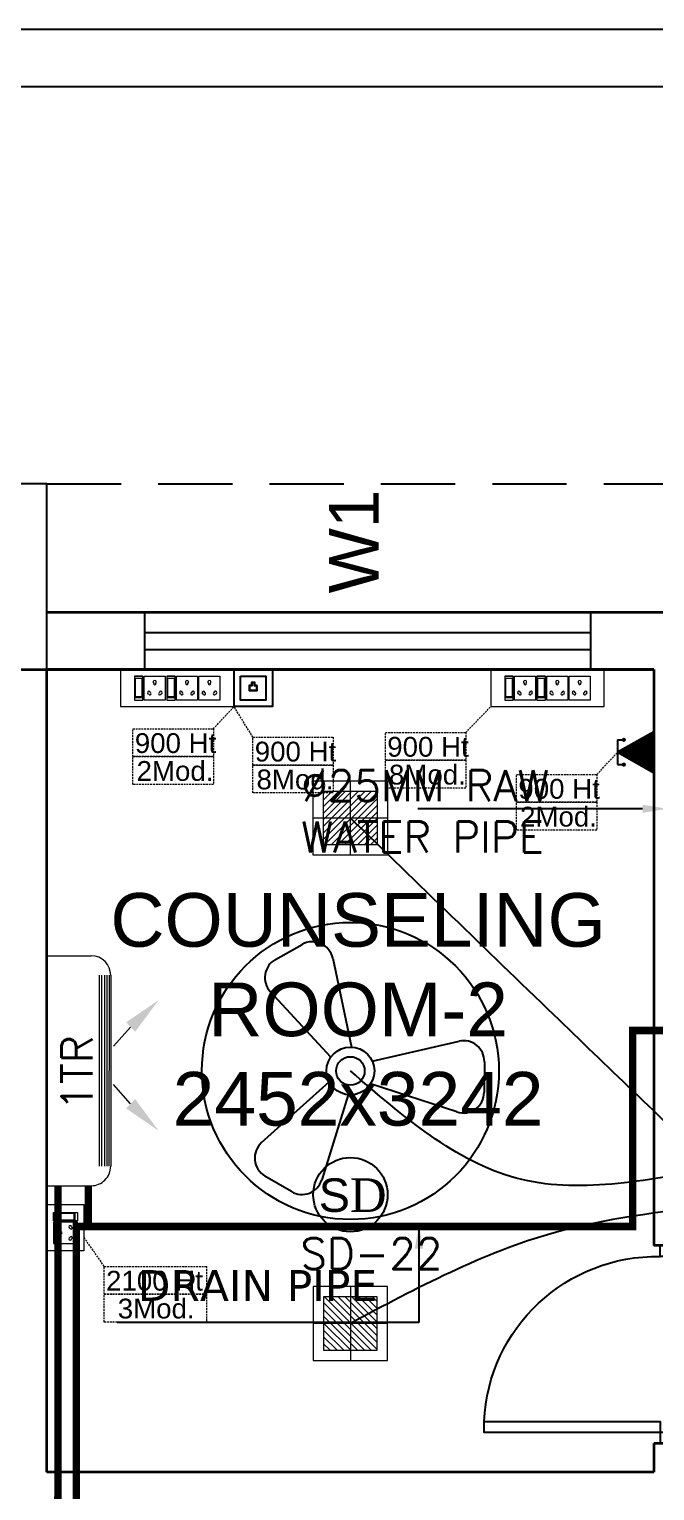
# Model space of a CAD drawing. Extents: x 3550807 to 4078732, y -628171 to -515859.
# Drawn here: x 3672218 to 3674746, y -594524 to -588620 of the extents above; entities that cross this region are included whole.
import ezdxf
from ezdxf import colors
from ezdxf.entities.mleader import LeaderData, LeaderLine
from ezdxf.math import Vec2, Vec3

# ---------------------------------------------------------------- set-up
doc = ezdxf.new("R2010")
doc.units = 0
doc.header["$LTSCALE"] = 6
doc.header["$MEASUREMENT"] = 0
for name, pattern in [('1', [0]), ('CONTINU', [0]), ('DASHED2', [0.375, 0.25, -0.125]), ('HIDDEN', [0.375, 0.25, -0.125])]:
    doc.linetypes.add(name, pattern=pattern)
doc.layers.get('0').update_dxf_attribs({"linetype": 'CONTINUOUS'})
for name, color, linetype in [('24W RAW POWER', 1, 'CONTINUOUS'), ('24W UPS POWER LIGHT', 5, 'CONTINUOUS'), ('AC-AHU', 7, 'CONTINUOUS'), ('Chajja', 7, 'CONTINUOUS'), ('COL', 5, 'CONTINUOUS'), ('DIM', 7, 'CONTINUOUS'), ('DOOR', 44, 'CONTINUOUS'), ('ELE-1200MM CEILINGFAN', 6, 'CONTINUOUS'), ('ELE-8M 6-16A UPS SOCKET', 223, 'CONTINUOUS'), ('ELE-TEL POINT', 4, 'CONTINUOUS'), ('ELE.LAN POINT', 3, 'CONTINUOUS'), ('FA-FIRE TEXT', 7, 'CONTINUOUS'), ('HVAC_HI_WALL_1TR', 1, 'CONTINUOUS'), ('JOINERY', 7, 'CONTINUOUS'), ('M HVAC HIGH WALL UNIT', 3, 'CONTINUOUS'), ('MEP_HVAC_DRAIN_PIPE', 7, 'CONTINUOUS'), ('MEP_HVAC_TEXT', 7, 'CONTINUOUS'), ('PL-RA WATER SUPPLY PIPE', 100, 'CONTINUOUS'), ('TEXT', 5, 'CONTINUOUS'), ('Window', 161, 'CONTINUOUS')]:
    doc.layers.add(name, color=color, linetype=linetype)
doc.layers.add('CFT_LOOPING', color=7, linetype='1', lineweight=0, true_color=0xd6d600)
for name, color, linetype, lineweight in [('ELE-24W EMERGENCY  LED LIGHT', 5, 'CONTINUOUS', 18), ('ELE-24W LED LIGHT', 1, 'CONTINUOUS', 18), ('ELE-2NOS OF 6-16 RAW POWER SOCKET', 1, 'CONTINUOUS', 20), ('ELE-3NOS 6-16A POWER SOCKET', 5, 'CONTINUOUS', 25), ('ELE. 2N0S OF 6-16 UPS SOCKETS', 191, 'CONTINUOUS', 15), ('FA-BELOW SMOKE DERECTOR', 1, 'CONTINUOUS', 25), ('MEP_HVAC_VRF_COPPER_PIPE', 6, 'CONTINUOUS', 9), ('WALL', 10, 'CONTINUOUS', 35)]:
    doc.layers.add(name, color=color, linetype=linetype, lineweight=lineweight)
doc.layers.add('ELE-6A AC SOCKET', color=7, linetype='CONTINUOUS', true_color=0x00ceb6)
doc.layers.add('ELE-LIGHTING WIRING', color=7, linetype='CONTINUOUS', true_color=0x63d7b6)
doc.styles.add('ARIAL', font='arial.ttf')
doc.styles.add('PDF Times New Roman', font='times.ttf')
doc.styles.add('ROMANS', font='romans.shx')
doc.styles.get("Standard").update_dxf_attribs({"font": 'SIMPLEX'})
doc.styles.add('VERDANA', font='verdana.ttf')
doc.dimstyles.new('TEXT', dxfattribs={"dimscale": 0, "dimtxt": 500, "dimasz": 100, "dimexe": 75, "dimexo": 100, "dimgap": 50, "dimtad": 0, "dimdec": 0, "dimzin": 0, "dimdsep": 46, "dimtxsty": 'ARIAL', "dimblk": 'OBLIQUE', "dimcen": 0.09, "dimdle": 100, "dimclrd": 256, "dimclre": 256, "dimclrt": 6, "dimadec": 0, "dimazin": 0, "dimtfac": 1, "dimtdec": 0, "dimtofl": 0, "dimtmove": 2, "dimatfit": 3, "dimfxl": 0, "dimfrac": 2, "dimtolj": 1, "dimtzin": 0, "dimarcsym": 0})

# ---------------------------------------------------------------- blocks, each defined once
blk = doc.blocks.new('Z$W@#1841')
at = {"layer": 'DOOR', "color": 8}
blk.add_lwpolyline([(482.4958492562516, 633.1520239433992), (482.4958492562516, -167.4081328623782), (532.9958492040975, -167.4081328623782), (532.9958492040975, 633.1520239433992)], close=True, dxfattribs=at)
for points in [[(-254.0643076240316, -217.9081328102244), (-267.56430760168, -217.9081328102244), (-267.56430760168, -167.4081328623784), (-317.2842284537333, -167.4081328623784), (-317.2842284537333, -267.4081327133668), (-267.56430760168, -267.4081327133668), (-267.56430760168, -265.1581327170921, 0.4142135623730951), (-256.3143076203064, -253.9081327357186), (-254.0643076240317, -253.9081327357186)], [(519.4958492264492, -217.9081328102242), (532.9958492040975, -217.9081328102242), (532.9958492040975, -167.4081328623782), (582.7157700561507, -167.4081328623782), (582.7157700561507, -267.4081327133666), (532.9958492040975, -267.4081327133666), (532.9958492040975, -265.1581327170919, -0.4142135623730951), (521.7458492227239, -253.9081327357184), (519.4958492264492, -253.9081327357184)]]:
    blk.add_lwpolyline(points, format="xyb", close=True, dxfattribs=at)
blk.add_arc((518.3991009487806, -152.1393686359187), 786.1117062741538, 92.61772036991374, 181.1129344054778, dxfattribs=at)
blk = doc.blocks.new('24w led light')
at = {"layer": 'ELE-24W LED LIGHT', "color": 1, "lineweight": 0}
for p, q in [((159.0000000012145, 158.9999999986694), (-159.9999999987274, 159.0000000012225)), ((-159.9999999987274, 159.0000000012225), (-160.0000000012806, -159.9999999987194)), ((-0.5000000012805742, -159.999999999996), (-0.4999999987274407, 158.999999999946)), ((158.9999999987194, -160.0000000012726), (159.0000000012145, 158.9999999986694)), ((114.5367849160933, 114.5367849143026), (-115.5367849143026, 114.5367849161594)), ((-115.5367849143026, 114.5367849161594), (-115.5367849161594, -115.5367849143526)), ((110.1664341049445, -115.5367849160353), (-115.5367849143606, 110.1664341068094)), ((81.97055120514068, -115.5367849159193), (-115.5367849145927, 81.97055120700553)), ((114.5367849144106, -91.7112528255815), (-91.71125282390676, 114.5367849159273)), ((114.5367849147007, -63.51536992577766), (-63.51536992410293, 114.5367849156952)), ((114.5367849149328, -35.31948702603185), (-35.31948702429909, 114.5367849155211)), ((114.5367849151069, -7.123604126228013), (-7.123604124495255, 114.536784915289)), ((114.536784915339, 21.07227877357582), (21.07227877536661, 114.5367849150569)), ((114.5367849155711, 49.26816167332163), (49.26816167511242, 114.5367849148248)), ((114.5367849158032, 77.46404457312546), (77.46404457497428, 114.5367849145927)), ((114.5367849160353, 105.6599274730454), (105.6599274747201, 114.5367849143606)), ((114.5367849142945, -115.5367849162094), (114.5367849160933, 114.5367849143026)), ((53.77466830533685, -115.5367849157452), (-115.5367849147668, 53.77466830725971)), ((25.57878540547499, -115.536784915397), (-115.5367849150569, 25.57878540745588)), ((-160.000000000004, -0.4999999987194258), (158.999999999996, -0.5000000012725593)), ((-2.617097494328851, -115.5367849151649), (-115.536784915231, -2.617097492464012)), ((-30.81298039413269, -115.5367849150489), (-115.5367849154631, -30.81298039220982)), ((-59.00886329393652, -115.5367849148168), (-115.5367849156952, -59.00886329212971)), ((-87.20474619374036, -115.5367849144686), (-115.5367849159273, -87.20474619181749)), ((-115.4006290935442, -115.5367849142945), (-115.5367849161594, -115.4006290915633)), ((-115.5367849161594, -115.5367849143526), (114.5367849142945, -115.5367849162094)), ((-160.0000000012806, -159.9999999987194), (158.9999999987194, -160.0000000012726))]:
    blk.add_line(p, q, dxfattribs=at)
blk = doc.blocks.new('A$C07FB25EA')
at = {"layer": 'ELE-1200MM CEILINGFAN', "color": 3}
for p, q in [((6.532776267500593, 13.36735990063607), (9.466628320107704, 11.64112324596863)), ((0.2555713899018883, 2.637343919337582), (3.168330920685548, 12.07415516399124)), ((9.838218455632159, 7.943537505430868), (2.358767898105725, 1.207109641702118)), ((-11.7984145034352, 4.548378357842012), (-2.224771563924151, 1.439198100535577)), ((-14.84286138923198, -1.026129745423532), (-14.81482261964993, 2.37777899041248)), ((-2.411792527615034, -1.097340643536882), (-12.04069056159642, -3.293222517087997)), ((2.156221137716784, -1.540003275806157), (8.872359640910874, -8.780932646906876)), ((1.960196047803038, -12.49191586327652), (-0.1339963341779367, -2.646307742243152)), ((8.31008512173139, -12.34123015521618), (5.348194299542229, -14.01890223638475))]:
    blk.add_line(p, q, dxfattribs=at)
at = {"layer": 'ELE-1200MM CEILINGFAN', "color": 5, "ltscale": 10}
blk.add_circle((0, 0), 16.44920765180997, dxfattribs=at)
at = {"layer": 'ELE-1200MM CEILINGFAN', "color": 3}
for radius in [2.649698036423876, 1.57768634052507]:
    blk.add_circle((0, 0), radius, dxfattribs=at)
for centre, radius, start, end in [((5.364932230608247, 11.38253260855709), 2.302911, 59.52805232013018, 162.5228544712673), ((8.29878428322263, 9.656295953875087), 2.302911, 311.9493309576654, 59.52805232013018), ((-12.51198974412546, 2.358810032856127), 2.302911000000001, 71.9493309579858, 179.5280523201116), ((-12.54002851371843, -1.045098702990799), 2.302911000000001, 179.5280523201116, 282.5228544713182), ((7.175096283113817, -10.33743390556629), 2.302911000000001, 299.5280523201873, 42.52285447146621), ((4.213205460910103, -12.01510598673485), 2.302911000000001, 191.9493309577734, 299.5280523201873)]:
    blk.add_arc(centre, radius, start, end, dxfattribs=at)
blk = doc.blocks.new('24w led emeregency')
at = {"layer": 'ELE-24W EMERGENCY  LED LIGHT'}
h = blk.add_hatch(dxfattribs=at)
h.set_pattern_fill('ANSI31', scale=166.666666666665, style=0)
h.set_pattern_definition([(45, (0, 0), (-14.73139127471959, 14.7313912747196), [])])
h.paths.add_polyline_path([(-115.397401795839, -115.397401795839), (-115.397401795839, 115.397401795839), (115.397401795839, 115.397401795839), (115.397401795839, -115.397401795839)])
at = {"layer": 'ELE-24W EMERGENCY  LED LIGHT', "color": 5}
for p, q in [((0, 160), (0, -160)), ((-160, 0), (160, 0))]:
    blk.add_line(p, q, dxfattribs=at)
for points in [[(-160, -160), (-160, 160), (160, 160), (160, -160)], [(-115.397401795839, -115.397401795839), (-115.397401795839, 115.397401795839), (115.397401795839, 115.397401795839), (115.397401795839, -115.397401795839)]]:
    blk.add_lwpolyline(points, close=True, dxfattribs=at)
blk = doc.blocks.new('543WYH')
at = {"layer": 'ELE-2NOS OF 6-16 RAW POWER SOCKET', "color": 30, "linetype": 'ByBlock'}
for p, q in [((-123.5217769169249, -56.96345380821731), (-123.5217769169249, -90.77214946039021)), ((-26.47829865571111, -56.96345380821731), (-123.5217769169249, -56.96345380821731)), ((-26.47829865571111, -56.96345380821731), (-123.5217769169249, -56.96345380821731)), ((-26.47829865571111, -56.96345380821731), (-26.47829865571111, -90.77214946039021)), ((-26.47829865571111, -90.77214946039021), (-26.47829865571111, -56.96345380821731)), ((-123.5217769169249, -90.77214946039021), (-26.47829865571111, -90.77214946039021)), ((-123.5217769169249, -96.40693206898868), (-26.47829865571111, -96.40693206898868)), ((-123.5217769169249, -181.4217434299644), (-123.5217769169249, -96.40693206898868)), ((-112.9565595253371, -59.78084511263296), (-112.9565595253371, -87.95475815609097)), ((-37.04351604729891, -59.78084511263296), (-112.9565595253371, -59.78084511263296)), ((-112.9565595253371, -87.95475815609097), (-37.04351604729891, -87.95475815609097)), ((-109.5756899602711, -59.78084511263296), (-109.5756899602711, -87.95475815609097)), ((-37.04351604729891, -87.95475815609097), (-37.04351604729891, -59.78084511263296)), ((-26.47829865571111, -96.40693206898868), (-26.47829865571111, -181.4217434299644)), ((-26.47829865571111, -181.4217434299644), (-123.5217769169249, -181.4217434299644)), ((-123.5217769169249, -187.0565260385629), (-123.5217769169249, -220.8652216907358)), ((-26.47829865571111, -187.0565260385629), (-123.5217769169249, -187.0565260385629)), ((-26.47829865571111, -187.0565260385629), (-123.5217769169249, -187.0565260385629)), ((-123.5217769169249, -220.8652216907358), (-26.47829865571111, -220.8652216907358)), ((-123.5217769169249, -311.5148156604264), (-123.5217769169249, -226.5000042994507)), ((-123.5217769169249, -226.5000042994507), (-26.47829865571111, -226.5000042994507)), ((-112.9565595253371, -189.8739173429785), (-112.9565595253371, -218.047830386553)), ((-37.04351604729891, -189.8739173429785), (-112.9565595253371, -189.8739173429785)), ((-112.9565595253371, -218.047830386553), (-37.04351604729891, -218.047830386553)), ((-109.5756899602711, -189.8739173429785), (-109.5756899602711, -218.047830386553)), ((-37.04351604729891, -218.047830386553), (-37.04351604729891, -189.8739173429785)), ((-26.47829865571111, -187.0565260385629), (-26.47829865571111, -220.8652216907358)), ((-26.47829865571111, -220.8652216907358), (-26.47829865571111, -187.0565260385629)), ((-26.47829865571111, -226.5000042994507), (-26.47829865571111, -311.5148156604264)), ((-26.47829865571111, -311.5148156604264), (-123.5217769169249, -311.5148156604264)), ((-123.5217769169249, -402.164409630117), (-123.5217769169249, -317.1495982691413)), ((-123.5217769169249, -317.1495982691413), (-26.47829865571111, -317.1495982691413)), ((-26.47829865571111, -317.1495982691413), (-26.47829865571111, -402.164409630117)), ((-26.47829865571111, -402.164409630117), (-123.5217769169249, -402.164409630117))]:
    blk.add_line(p, q, dxfattribs=at)
blk.add_lwpolyline([(-150.0000377865508, -4.299450665712357e-06), (-150.0000377865508, -459.1278591387672), (-3.778655081987381e-05, -459.1278591387672), (-3.778655081987381e-05, -4.299450665712357e-06)], close=True, dxfattribs=at)
for centre, radius, start, end in [((-97.86541882064193, -119.1818274246762), 4.600757324911249, 112.6838099348948, 345.0951366623098), ((-93.9430803344585, -114.6872336358065), 5.702069884254543, 275.2689128867673, 182.510033704047), ((-97.86541882064193, -158.6468480741605), 4.600757324911249, 14.90486333769024, 247.3161900656643), ((-93.9430803344585, -163.141441863263), 5.702069884254543, 177.489966295953, 84.73108711323273), ((-57.6623558755964, -138.914337749593), 4.216839631109748, 71.40311952469378, 288.5968804753062), ((-51.0442146747373, -138.914337749593), 6.616767067349747, 217.1583653105455, 142.8416346886511), ((-97.86541882064193, -249.2748996550217), 4.600757324911249, 112.6838099348948, 345.0951366609087), ((-97.86541882064193, -288.7399203048553), 4.600757324911249, 14.90486333909126, 247.3161900651052), ((-93.9430803344585, -244.780305866152), 5.702069884254543, 275.2689128867673, 182.5100337052157), ((-93.9430803344585, -293.234514093725), 5.702069884254543, 177.4899662947843, 84.73108711323273), ((-57.6623558755964, -269.0074099799385), 4.216839631109748, 71.40311952469378, 288.5968804753062), ((-51.0442146747373, -269.0074099799385), 6.616767067349747, 217.1583653105455, 142.8416346894545), ((-97.86541882064193, -339.9244936248288), 4.600757324911249, 112.6838099343357, 345.0951366623098), ((-93.9430803344585, -335.4298998358427), 5.702069884254543, 275.2689128867673, 182.5100337052157), ((-51.0442146747373, -359.6570039496291), 6.616767067349747, 217.1583653105455, 142.8416346894545), ((-97.86541882064193, -379.3895142744295), 4.600757324911249, 14.90486333769024, 247.3161900656643), ((-93.9430803344585, -383.8841080634156), 5.702069884254543, 177.4899662947843, 84.73108711323273), ((-57.6623558755964, -359.6570039496291), 4.216839631109748, 71.40311952469378, 288.5968804753062)]:
    blk.add_arc(centre, radius, start, end, dxfattribs=at)
blk = doc.blocks.new('543E')
at = {"layer": 'ELE. 2N0S OF 6-16 UPS SOCKETS', "color": 72, "linetype": 'ByBlock'}
for p, q in [((-123.5217769159935, -56.96349896851461), (-123.5217769159935, -90.77219462010544)), ((-26.47829865524545, -56.96349896851461), (-123.5217769159935, -56.96349896851461)), ((-26.47829865524545, -56.96349896851461), (-123.5217769159935, -56.96349896851461)), ((-26.47829865524545, -56.96349896851461), (-26.47829865524545, -90.77219462010544)), ((-26.47829865524545, -90.77219462010544), (-26.47829865524545, -56.96349896851461)), ((-123.5217769159935, -90.77219462010544), (-26.47829865524545, -90.77219462010544)), ((-123.5217769159935, -96.40697722870391), (-26.47829865524545, -96.40697722870391)), ((-123.5217769159935, -181.4217885899125), (-123.5217769159935, -96.40697722870391)), ((-112.9565595248714, -59.78089027281385), (-112.9565595248714, -87.9548033158062)), ((-37.04351604636759, -59.78089027281385), (-112.9565595248714, -59.78089027281385)), ((-112.9565595248714, -87.9548033158062), (-37.04351604636759, -87.9548033158062)), ((-109.5756899598055, -59.78089027281385), (-109.5756899598055, -87.9548033158062)), ((-37.04351604636759, -87.9548033158062), (-37.04351604636759, -59.78089027281385)), ((-26.47829865524545, -96.40697722870391), (-26.47829865524545, -181.4217885899125)), ((-26.47829865524545, -181.4217885899125), (-123.5217769159935, -181.4217885899125)), ((-123.5217769159935, -187.0565711985109), (-123.5217769159935, -220.8652668508003)), ((-26.47829865524545, -187.0565711985109), (-123.5217769159935, -187.0565711985109)), ((-26.47829865524545, -187.0565711985109), (-123.5217769159935, -187.0565711985109)), ((-123.5217769159935, -220.8652668508003), (-26.47829865524545, -220.8652668508003)), ((-123.5217769159935, -311.5148608206073), (-123.5217769159935, -226.5000494593987)), ((-123.5217769159935, -226.5000494593987), (-26.47829865524545, -226.5000494593987)), ((-112.9565595248714, -189.8739625028102), (-112.9565595248714, -218.047875546501)), ((-37.04351604636759, -189.8739625028102), (-112.9565595248714, -189.8739625028102)), ((-112.9565595248714, -218.047875546501), (-37.04351604636759, -218.047875546501)), ((-109.5756899598055, -189.8739625028102), (-109.5756899598055, -218.047875546501)), ((-37.04351604636759, -218.047875546501), (-37.04351604636759, -189.8739625028102)), ((-26.47829865524545, -187.0565711985109), (-26.47829865524545, -220.8652668508003)), ((-26.47829865524545, -220.8652668508003), (-26.47829865524545, -187.0565711985109)), ((-26.47829865524545, -226.5000494593987), (-26.47829865524545, -311.5148608206073)), ((-26.47829865524545, -311.5148608206073), (-123.5217769159935, -311.5148608206073)), ((-123.5217769159935, -402.1644547904143), (-123.5217769159935, -317.1496434292058)), ((-123.5217769159935, -317.1496434292058), (-26.47829865524545, -317.1496434292058)), ((-26.47829865524545, -317.1496434292058), (-26.47829865524545, -402.1644547904143)), ((-26.47829865524545, -402.1644547904143), (-123.5217769159935, -402.1644547904143))]:
    blk.add_line(p, q, dxfattribs=at)
blk.add_lwpolyline([(-150.0000377856195, -4.945939872413874e-05), (-150.0000377856195, -459.1279042988317), (-3.778561949729919e-05, -459.1279042988317), (-3.778561949729919e-05, -4.945939872413874e-05)], close=True, dxfattribs=at)
for centre, radius, start, end in [((-97.86541882017627, -119.1818725845078), 4.60075732491125, 112.683809928426, 345.0951366623096), ((-93.94308033399284, -114.6872787954053), 5.702069884254543, 275.2689128915341, 182.510033707553), ((-97.86541882017627, -158.6468932341086), 4.60075732491125, 14.90486333769031, 247.316190071574), ((-93.94308033399284, -163.1414870232111), 5.702069884254543, 177.4899662994587, 84.73108710846594), ((-57.66235587513074, -138.9143829093082), 4.216839631109748, 71.40311952469379, 288.5968804753062), ((-51.04421467427164, -138.9143829093082), 6.616767067349747, 217.1583653161947, 142.8416346902578), ((-97.86541882017627, -249.2749448152026), 4.60075732491125, 112.683809928426, 345.0951366623096), ((-97.86541882017627, -288.7399654648034), 4.60075732491125, 14.90486333769031, 247.3161900715739), ((-93.94308033399284, -244.7803510261001), 5.702069884254543, 275.2689128915341, 182.510033707553), ((-93.94308033399284, -293.2345592539059), 5.702069884254543, 177.4899662924471, 84.73108710846597), ((-57.66235587513074, -269.007455140003), 4.216839631109748, 71.40311952469392, 288.5968804753061), ((-51.04421467427164, -269.007455140003), 6.616767067349747, 217.1583653097421, 142.841634690258), ((-97.86541882017627, -339.9245387850096), 4.60075732491125, 112.6838099284261, 345.0951366623096), ((-93.94308033399284, -335.4299449959071), 5.702069884254543, 275.268912891534, 182.5100337075529), ((-51.04421467427164, -359.65704910981), 6.616767067349747, 217.1583653097421, 142.8416346838053), ((-97.86541882017627, -379.3895594346104), 4.60075732491125, 14.90486333769031, 247.3161900715739), ((-93.94308033399284, -383.8841532237129), 5.702069884254543, 177.4899662924471, 84.73108710846597), ((-57.66235587513074, -359.65704910981), 4.216839631109748, 71.40311952469392, 288.5968804753061)]:
    blk.add_arc(centre, radius, start, end, dxfattribs=at)
blk = doc.blocks.new('EQ2WE')
at = {"layer": 'ELE-6A AC SOCKET', "lineweight": 0}
for p, q in [((-98.74961535586044, 169.5296093540965), (-215.4297063327394, 169.5296093540965)), ((-215.4297063327394, 169.5296093540965), (-215.4297063327394, 36.34056040062569)), ((-98.74961535586044, 36.34056040062569), (-98.74961535586044, 169.5296093540965)), ((-91.01605767477304, 36.34056040062569), (-91.01605767477304, 169.5296093540965)), ((-91.01605767477304, 169.5296093540965), (-44.61471158778295, 169.5296093540965)), ((-44.61471158778295, 169.5296093540965), (-91.01605767477304, 169.5296093540965)), ((-44.61471158778295, 169.5296093540965), (-44.61471158778295, 36.34056040062569)), ((-44.61471158778295, 169.5296093540965), (-44.61471158778295, 36.34056040062569)), ((-87.14927883446217, 50.84098105295561), (-87.14927883446217, 155.0291887017665)), ((-87.14927883446217, 155.0291887017665), (-48.48149042809382, 155.0291887017665)), ((-48.48149042809382, 155.0291887017665), (-48.48149042809382, 50.84098105295561)), ((-215.4297063327394, 36.34056040062569), (-98.74961535586044, 36.34056040062569)), ((-44.61471158778295, 36.34056040062569), (-91.01605767477304, 36.34056040062569)), ((-48.48149042809382, 55.48111566121224), (-87.14927883446217, 55.48111566121224)), ((-48.48149042809382, 50.84098105295561), (-87.14927883446217, 50.84098105295561))]:
    blk.add_line(p, q, dxfattribs=at)
blk.add_lwpolyline([(0, 0), (-257.3377121933736, 0), (-257.3377121933736, 205.8701697547222), (0, 205.8701697547222)], close=True, dxfattribs=at)
for centre, radius, start, end in [((-190.3405810883269, 76.93636897683609), 7.825907300167327, 5.268912887902898, 272.5100337055451), ((-157.0896608447656, 135.8136806810508), 9.081299729220849, 307.1583653148004, 232.8416346884283), ((-157.0896608447656, 126.7304949983954), 5.787476604568305, 161.4031195280473, 18.59688047086035), ((-123.8387406007387, 76.93636897683609), 7.825907300167327, 267.4899662944549, 174.7310871120971), ((-184.1718958457932, 71.55308571003843), 6.314391276533496, 202.6838099291593, 75.09513666362629), ((-130.0074258428067, 71.55308571003843), 6.314391276533496, 104.9048633363737, 337.3161900708406)]:
    blk.add_arc(centre, radius, start, end, dxfattribs=at)
blk = doc.blocks.new('tel')
at = {"layer": 'ELE-TEL POINT', "ltscale": 30}
h = blk.add_hatch(dxfattribs=at)
h.set_pattern_fill('ANSI31', color=4, scale=19.02538721664727, angle=1.842772815317326e-14, style=0)
h.set_pattern_definition([(45.00000000000005, (-98.62586017362776, 0.1843474022112787), (-42.71321250200187, 42.71321250200188), [])])
h.paths.add_polyline_path([(-98.62586017362776, 0.1843474022112787), (839.5717295827928, 1653.867201885411), (1777.769319346301, -3.322933307241316)])
at = {"layer": 'ELE-TEL POINT', "color": 4, "ltscale": 30}
for p, q in [((-98.62586017362776, 0.1843474022112787), (839.5717295827928, 1653.867201885411)), ((839.5717295827928, 1653.867201885411), (1777.769319346301, -3.322933307241316)), ((1777.769319346301, -3.322933307241316), (-98.62586017362776, 0.1843474022112787))]:
    blk.add_line(p, q, dxfattribs=at)
at = {"layer": 'ELE-TEL POINT', "color": 4, "ltscale": 12}
for p, q in [((275.5649257548229, 1648.43990473828), (275.0968232608537, 1398.005072778664)), ((1403.554303520788, 1646.331513375854), (1403.086201033906, 1395.896681418231))]:
    blk.add_line(p, q, dxfattribs=at)
at = {"layer": 'ELE-TEL POINT', "color": 4, "linetype": 'Continuous', "ltscale": 12}
blk.add_line((275.5649257548229, 1648.43990473828), (1403.554303520788, 1646.331513375854), dxfattribs=at)
at = {"layer": 'ELE-TEL POINT', "color": 4, "ltscale": 30, "const_width": 95.12693608323836}
for points in [[(227.467425296497, 1362.73256123067, 1), (322.5943613797333, 1362.73256123067, 1)], [(1355.45680306955, 1360.624169870459, 1), (1450.583739152786, 1360.624169870459, 1)]]:
    blk.add_lwpolyline(points, format="xyb", close=True, dxfattribs=at)
blk = doc.blocks.new('Voice')
at = {"layer": 'ELE.LAN POINT', "color": 6}
for points in [[(-0.0001435091835446656, -31.83524279187447), (127.8731920092255, -31.83524279191364), (127.8731920092255, 91.99998739433515), (-0.0001435091835446656, 91.99998739437433)], [(21.85946668858487, -9.975632593831826), (106.0135818114571, -9.975632593831826), (106.0135818114571, 70.14037719625334), (21.85946668858487, 70.14037719629252)], [(77.26763112169853, 21.4423185055611), (69.73059573140364, 21.4423185055611), (69.73059573140364, 11.69924630392988), (58.14245276861877, 11.69924630392988), (58.14245276861877, 21.4423185055611), (50.60541737832387, 21.4423185055611), (50.60541737832387, 38.72242609717381), (77.26763112169853, 38.72242609717381)], [(75.92159601097843, 22.78835361628119), (68.38456062068354, 22.78835361628119), (68.38456062068354, 13.04528141464998), (59.48848787933886, 13.04528141464998), (59.48848787933886, 22.78835361628119), (51.95145248904397, 22.78835361628119), (51.95145248904397, 37.37639098645371), (75.92159601097843, 37.37639098645371)]]:
    blk.add_lwpolyline(points, close=True, dxfattribs=at)
blk = doc.blocks.new('SMOKE DETECTOR')
at = {"layer": 'FA-BELOW SMOKE DERECTOR', "color": 7}
blk.add_circle((931028.7306233168, -118293.8702529273), 166.0108993562608, dxfattribs=at)
at = {"layer": 'FA-BELOW SMOKE DERECTOR', "insert": (930887.0836242564, -118372.9609814075), "char_height": 150, "attachment_point": 7, "style": 'PDF Times New Roman'}
blk.add_mtext('{\\fArial|b0|i0|c0|p34;S}D', dxfattribs=at)
blk = doc.blocks.new('HI WALL SPLIT AC UNIT 1TR')
at = {"layer": 'M HVAC HIGH WALL UNIT', "color": 1, "lineweight": 5}
for p, q in [((1294404.320245413, -128751.9508093165), (1294404.320245413, -129680.9508093165)), ((1294404.320245413, -128751.9508093165), (1294583.570245413, -128751.9508093165)), ((1294662.320245413, -128830.7008093166), (1294662.320245413, -129602.2008093166)), ((1294404.320245413, -129680.9508093165), (1294583.570245413, -129680.9508093165))]:
    blk.add_line(p, q, dxfattribs=at)
at = {"layer": 'M HVAC HIGH WALL UNIT', "color": 8, "lineweight": 5}
for p, q in [((1294616.138504561, -128830.7008093166), (1294616.138504561, -129602.2008093166)), ((1294625.374786518, -128830.7008093166), (1294625.374786518, -129602.2008093166)), ((1294636.920263114, -128830.7008093166), (1294636.920263114, -129602.2008093166)), ((1294646.156627838, -128830.7008093166), (1294646.156627838, -129602.2008093166)), ((1294655.392992562, -128830.7008093166), (1294655.392992562, -129602.2008093166))]:
    blk.add_line(p, q, dxfattribs=at)
at = {"layer": 'M HVAC HIGH WALL UNIT', "color": 7, "lineweight": 5}
for p, q in [((1294742.711258557, -129039.8295077601), (1294673.555560595, -129117.425743708)), ((1294742.711258557, -129349.7037106835), (1294673.555560595, -129272.1074747357))]:
    blk.add_line(p, q, dxfattribs=at)
at = {"layer": 'M HVAC HIGH WALL UNIT', "color": 1, "lineweight": 5}
for centre, radius, start, end in [((1294583.570245413, -128830.7008093166), 78.75, 0, 90), ((1294583.570245413, -129602.2008093166), 78.7500000000291, 270, 0)]:
    blk.add_arc(centre, radius, start, end, dxfattribs=at)
at = {"layer": 'M HVAC HIGH WALL UNIT', "color": 7, "lineweight": 5}
for points in [[(1294760.918404835, -129058.7388262148), (1294724.50411228, -129020.9201893049), (1294856.167169286, -128930.5866300943)], [(1294760.918404835, -129330.7943922286), (1294724.50411228, -129368.6130291382), (1294856.167169286, -129458.9465883487)]]:
    blk.add_solid(points, dxfattribs=at)
blk = doc.blocks.new('_Oblique')
at = {"color": 0, "linetype": 'ByBlock', "lineweight": -2}
blk.add_line((-0.5, -0.5), (0.5, 0.5), dxfattribs=at)

msp = doc.modelspace()

# ---------------------------------------------------------------- linework, layer by layer
for points in [[(3694998.730171057, -588619.6529883851), (3694998.730171057, -620631.0736272633), (3649917.524987438, -620631.0736272633), (3649917.524987438, -588619.6529883851)], [(3694766.897750438, -588851.485409002), (3694766.897750438, -620399.2412066456), (3650149.357408056, -620399.2412066456), (3650149.357408056, -588851.485409002)]]:
    msp.add_lwpolyline(points, close=True)
at = {"layer": 'CFT_LOOPING', "color": 7, "linetype": 'DASHED2', "ltscale": 5}
for p, q in [((3672962.321307587, -591445.8068553708), (3673045.745935238, -591356.3314765462)), ((3673122.151786035, -591480.0269485087), (3673045.745935238, -591356.3314765461)), ((3673982.124803681, -591460.6840690408), (3674082.727146674, -591356.3314431804)), ((3674511.915868072, -591630.4344874469), (3674595.340495722, -591540.9591086224)), ((3672521.419610674, -593617.8327409717), (3672439.513881554, -593500.4811098308))]:
    msp.add_line(p, q, dxfattribs=at)
at = {"layer": 'CFT_LOOPING', "color": 7, "linetype": 'DASHED2', "ltscale": 5, "elevation": 1.927764981416173e-10}
for points in [[(3672637.501288553, -591445.8068553708), (3672962.321307587, -591445.8068553708), (3672962.321307587, -591558.3068553708), (3672637.501288553, -591558.3068553708)], [(3672637.501288553, -591558.3068553708), (3672962.321307587, -591558.3068553708), (3672962.321307587, -591670.8068553708), (3672637.501288553, -591670.8068553708)]]:
    msp.add_lwpolyline(points, close=True, dxfattribs=at)
at = {"layer": 'CFT_LOOPING', "color": 7, "linetype": 'DASHED2', "ltscale": 5}
for points in [[(3673122.151786035, -591480.0269485087), (3673446.97180507, -591480.0269485087), (3673446.97180507, -591592.5269485087), (3673122.151786035, -591592.5269485087)], [(3673657.304784647, -591460.6840690408), (3673982.124803681, -591460.6840690408), (3673982.124803681, -591573.1840690408), (3673657.304784647, -591573.1840690408)], [(3673122.151786035, -591592.5269485087), (3673446.97180507, -591592.5269485087), (3673446.97180507, -591705.0269485087), (3673122.151786035, -591705.0269485087)], [(3673657.304784647, -591573.1840690408), (3673982.124803681, -591573.1840690408), (3673982.124803681, -591685.6840690408), (3673657.304784647, -591685.6840690408)], [(3674187.095849037, -591630.4344874469), (3674511.915868072, -591630.4344874469), (3674511.915868072, -591742.9344874469), (3674187.095849037, -591742.9344874469)], [(3674187.095849037, -591742.9344874469), (3674511.915868072, -591742.9344874469), (3674511.915868072, -591855.4344874469), (3674187.095849037, -591855.4344874469)], [(3672521.419610674, -593617.8327409717), (3672934.015598682, -593617.8327409717), (3672934.015598682, -593730.3327409717), (3672521.419610674, -593730.3327409717)], [(3672521.419610674, -593730.3327409717), (3672934.015598682, -593730.3327409717), (3672934.015598682, -593842.8327409717), (3672521.419610674, -593842.8327409717)]]:
    msp.add_lwpolyline(points, close=True, dxfattribs=at)
at = {"layer": 'Chajja', "color": 8, "linetype": 'HIDDEN', "ltscale": 200}
msp.add_line((3672289.524987438, -590456.3203238578), (3677834.524987438, -590456.3203238578), dxfattribs=at)
at = {"layer": 'COL', "color": 8}
msp.add_lwpolyline([(3671539.524987438, -591206.3203238578), (3672289.524987438, -591206.3203238578), (3672289.524987438, -590456.3203238578), (3671539.524987438, -590456.3203238578)], close=True, dxfattribs=at)
at = {"layer": 'ELE-LIGHTING WIRING', "linetype": 'ByBlock'}
for points in [[(3674981.680152095, -593220.804091467), (3674337.755590648, -592601.5997259438), (3673515.585910939, -591806.3203238574, 2.754892199620455e-09)], [(3674981.680152095, -593220.804091467), (3674186.185996069, -593261.486592478), (3673516.056130375, -592828.2905432931)]]:
    msp.add_spline(points, degree=3, dxfattribs=at)
at = {"layer": 'ELE-LIGHTING WIRING', "color": 254, "linetype": 'ByBlock', "true_color": 0xdebad0}
msp.add_spline([(3674981.680152095, -593372.734534106), (3674338.695344806, -593482.1950177868), (3673516.056130378, -593848.7905432932, -2.275556705963436e-09)], degree=3, dxfattribs=at)
at = {"layer": 'MEP_HVAC_DRAIN_PIPE', "linetype": 'ByBlock', "const_width": 30}
for points in [[(3672408.409247489, -595720.5835112813), (3672408.409247489, -593456.9343797201), (3674656.100011538, -593456.9343797201), (3674656.100011538, -592665.0813183532), (3674922.510605447, -592665.0813183532)], [(3672456.881067143, -593292.089056808), (3672456.881067143, -593459.331285075)]]:
    msp.add_lwpolyline(points, dxfattribs=at)
at = {"layer": 'MEP_HVAC_VRF_COPPER_PIPE', "color": 6, "linetype": 'ByBlock', "const_width": 30, "elevation": -0.01387583840304436}
msp.add_lwpolyline([(3672077.974651031, -594756.9602981422), (3672334.034324798, -594756.9602981422), (3672334.198265621, -593292.0836625288)], dxfattribs=at)
at = {"layer": 'WALL', "color": 8, "linetype": 'ByBlock'}
for p, q in [((3677834.524987438, -590976.3203238578), (3672289.524987439, -590976.3203238578)), ((3672289.508328612, -594448.8203238574), (3672289.524987438, -591206.3203238578)), ((3674741.680152095, -591206.3203238578), (3672289.524987439, -591206.3203238578)), ((3674741.680152095, -591206.3203238578), (3674741.680152095, -593533.8203242923)), ((3674856.680152095, -593533.8203242923), (3674741.680152096, -593533.8203242923)), ((3674741.680152095, -594333.8203238574), (3674741.680152095, -594448.8203238574)), ((3674856.680152095, -594333.8203238574), (3674741.680152095, -594333.8203238574)), ((3674741.680152095, -594448.8203238574), (3672289.508328612, -594448.8203238574))]:
    msp.add_line(p, q, dxfattribs=at)
msp.add_lwpolyline([(3671026.88904924, -591206.3203238578), (3674741.680152094, -591206.3203238578)], dxfattribs=at)
at = {"layer": 'Window', "color": 8, "linetype": 'Continuous'}
for points in [[(3674485.761485644, -590976.3203238578), (3674485.761485644, -591206.3203238578), (3672685.761485644, -591206.3203238578), (3672685.761485644, -590976.3203238578)], [(3674485.761485644, -591056.3203238578), (3674485.761485644, -591126.3203238578), (3672685.761485644, -591126.3203238578), (3672685.761485644, -591056.3203238578)]]:
    msp.add_lwpolyline(points, close=True, dxfattribs=at)

# ---------------------------------------------------------------- block references
at = {"layer": '24W RAW POWER', "lineweight": 9, "xscale": -0.9404388715045132, "yscale": 0.9404388715045132, "zscale": 0.9404388715045132}
msp.add_blockref('24w led light', (3673515.585910939, -591806.3203238574, 2.754892199620455e-09), dxfattribs=at)
at = {"layer": '24W UPS POWER LIGHT', "lineweight": 9, "xscale": -0.9375000000222322, "yscale": 0.9375000000222322, "zscale": 0.9375000000222322}
msp.add_blockref('24w led emeregency', (3673516.056130378, -593848.7905432932, -2.275556705963436e-09), dxfattribs=at)
at = {"layer": 'DOOR', "color": 8, "linetype": 'Continuous', "xscale": -0.8888888889923692, "yscale": 0.8888888889923692, "zscale": 0.8888888888759539, "rotation": 89.99999999999973}
msp.add_blockref('Z$W@#1841', (3674618.984033734, -593815.8507496173), dxfattribs=at)
at = {"layer": 'ELE-1200MM CEILINGFAN', "color": 7, "ltscale": 8, "xscale": 36.47592107175105, "yscale": 36.47592107175105, "zscale": 36.47592107175105, "rotation": 180}
msp.add_blockref('A$C07FB25EA', (3673516.056130375, -592828.2905432931), dxfattribs=at)
at = {"layer": 'ELE-3NOS 6-16A POWER SOCKET', "color": 254, "linetype": 'ByBlock', "true_color": 0xdebad0, "rotation": 90}
msp.add_blockref('543WYH', (3672586.618076099, -591206.3314387596), dxfattribs=at)
at = {"layer": 'ELE-6A AC SOCKET', "color": 254, "linetype": 'ByBlock', "true_color": 0xdebad0, "xscale": 0.7286145446852714, "yscale": 0.7286145446852714, "zscale": 0.7286145446852714, "rotation": 90}
msp.add_blockref('EQ2WE', (3672439.513881554, -593367.9869905242), dxfattribs=at)
at = {"layer": 'ELE-8M 6-16A UPS SOCKET', "color": 254, "linetype": 'ByBlock', "true_color": 0xdebad0, "rotation": 90}
msp.add_blockref('543E', (3674082.727097215, -591206.3314053948), dxfattribs=at)
at = {"layer": 'ELE-TEL POINT', "color": 0, "ltscale": 30, "xscale": -0.08874706337416964, "yscale": 0.0887470633741702, "zscale": 0.0887470633741702, "rotation": 89.89290517887969}
msp.add_blockref('tel', (3674741.68015218, -591466.396988496), dxfattribs=at)
at = {"layer": 'ELE.LAN POINT', "color": 7, "xscale": -1.211286963933217, "yscale": 1.211286963933217, "zscale": 1.211286963933217, "rotation": 180}
msp.add_blockref('Voice', (3673045.746109069, -591244.8930911334), dxfattribs=at)
at = {"layer": 'FA-BELOW SMOKE DERECTOR', "color": 6, "xscale": 0.9035551315104862, "yscale": 0.9035551315104862, "zscale": 0.9035551315104862}
msp.add_blockref('SMOKE DETECTOR', (2832280.268991983, -486443.2570500248), dxfattribs=at)
at = {"layer": 'HVAC_HI_WALL_1TR', "rotation": 359.9935877759083}
msp.add_blockref('HI WALL SPLIT AC UNIT 1TR', (2377899.669722763, -463466.2578117127), dxfattribs=at)

# ---------------------------------------------------------------- texts
at = {"layer": 'DIM', "color": 8, "insert": (3673547.162468677, -592581.0111636955), "char_height": 216.75, "width": 2086.033935879946, "attachment_point": 5, "style": 'ARIAL'}
msp.add_mtext('COUNSELING\\PROOM-2\\P2452x3242', dxfattribs=at)
at = {"layer": 'FA-FIRE TEXT', "color": 200, "linetype": 'CONTINU', "insert": (3673314.125277881, -593503.8689254707), "char_height": 125, "width": 349.8378647597838, "attachment_point": 1, "style": 'ROMANS'}
msp.add_mtext('{\\C256;SD-22\\P}', dxfattribs=at)
at = {"layer": 'JOINERY', "color": 8, "style": 'ARIAL', "width": 0.9999999966184663}
msp.add_text('W1', height=200, rotation=90, dxfattribs=at).set_placement((3673630.041316103, -590898.8429833989))
at = {"layer": 'MEP_HVAC_TEXT', "color": 0, "char_height": 125, "width": 1718.698670698463, "attachment_point": 3, "style": 'VERDANA'}
for s, insert, rotation in [('{\\Fromans|c0;\\C256;1TR}', (3672348.57057977, -592683.8176785682), 89.99312459720403), ('{\\C256;DRAIN PIPE}', (3673624.423194046, -593632.9269457598), 359.99312459720403)]:
    msp.add_mtext(s, dxfattribs=dict(at, insert=insert, rotation=rotation))
at = {"layer": 'PL-RA WATER SUPPLY PIPE', "ltscale": 0.01, "insert": (3673317.531994905, -591612.8135214418), "char_height": 124.9999999977931, "width": 1332.590875704529, "attachment_point": 1, "style": 'ROMANS'}
msp.add_mtext('%%c25MM RAW WATER PIPE', dxfattribs=at)
at = {"layer": 'TEXT', "color": 7, "char_height": 80, "attachment_point": 1}
for s, insert, width in [('\\A1;{\\fArial|b0|i0|c0|p34;900 Ht\\P}', (3672644.943128613, -591463.8850595453), 8957.987203209177), ('\\A1;{\\fArial|b0|i0|c0|p34;900 Ht\\P}', (3673664.746624707, -591478.7622732153), 8957.987203209177), ('\\A1;{\\fArial|b0|i0|c0|p34;900 Ht\\P}', (3673129.593626095, -591498.1051526832), 8957.987203209177), ('\\A1;{\\fArial|b0|i0|c0|p34;2Mod.\\P}', (3672651.96192078, -591576.3850595499), 352.574825963015), ('\\A1;{\\fArial|b0|i0|c0|p34;8Mod.\\P}', (3673671.765416874, -591591.26227322), 352.574825963015), ('\\A1;{\\fArial|b0|i0|c0|p34;8Mod.\\P}', (3673136.612418262, -591610.6051526879), 352.574825963015), ('\\A1;{\\fArial|b0|i0|c0|p34;900 Ht\\P}', (3674194.537689097, -591648.5126916214), 8957.987203209177), ('\\A1;{\\fArial|b0|i0|c0|p34;2Mod.\\P}', (3674201.556481264, -591761.0126916261), 352.574825963015), ('\\A1;{\\fArial|b0|i0|c0|p34;2100 Ht}', (3672528.861450734, -593635.9109451462), 8957.987203209177), ('\\A1;{\\fArial|b0|i0|c0|p34;3Mod.}', (3672575.962540789, -593748.4109451509), 352.574825963015)]:
    msp.add_mtext(s, dxfattribs=dict(at, insert=insert, width=width))

# ---------------------------------------------------------------- leaders
at = {"layer": 'AC-AHU', "linetype": 'ByBlock'}
msp.add_leader([(3673792.958410322, -593446.1736983903), (3673792.958410322, -593844.0788002936), (3672572.964680562, -593844.0788002936)], dimstyle='TEXT', override={"dimscale": 1, "dimtxt": 200, "dimasz": 100}, dxfattribs=at)
at = {"layer": 'PL-RA WATER SUPPLY PIPE', "ltscale": 0.01}
ml = msp.add_multileader_mtext('Standard', dxfattribs=at)
ml.set_content(' ', color=256)
ml.set_leader_properties()
ml.build(insert=Vec2(0, 0))
ml.multileader.update_dxf_attribs({"text_right_attachment_type": 6, "dogleg_length": 481.5464338171296, "arrow_head_size": 99.99999999823451})
ctx = ml.context
ctx.base_point, ctx.char_height, ctx.arrow_head_size, ctx.landing_gap_size, ctx.plane_origin, ctx.plane_x_axis = Vec3(3673869.748288473, -591769.0932142611), 99.99999999823451, 99.99999999823451, 49.99999999911726, Vec3(3675004.853402705, -591769.0932142611), Vec3(-1, 0)
ctx.right_attachment = 6
notes = []
notes.append((ctx, [(0, (1, 1, 0), (3674351.29472229, -591769.0932142611), (-1, 0), 481.5464338171296, [(0, [(3674796.65488949, -591769.0932142611)], 0, [])])]))
ctx.mtext.insert, ctx.mtext.flow_direction = Vec3(3673729.272097999, -591709.0932142622), 5
for ctx, leaders in notes:
    for number, flags, end, landing, length, lines in leaders:
        leader = LeaderData()
        leader.index, (leader.has_last_leader_line, leader.has_dogleg_vector, leader.attachment_direction) = number, flags
        leader.last_leader_point, leader.dogleg_vector, leader.dogleg_length = Vec3(end), Vec3(landing), length
        for number, points, colour, breaks in lines:
            line = LeaderLine()
            line.index, line.vertices, line.color, line.breaks = number, Vec3.list(points), colors.encode_raw_color(colour), breaks
            leader.lines.append(line)
        ctx.leaders.append(leader)

doc.saveas('drawing.dxf')
